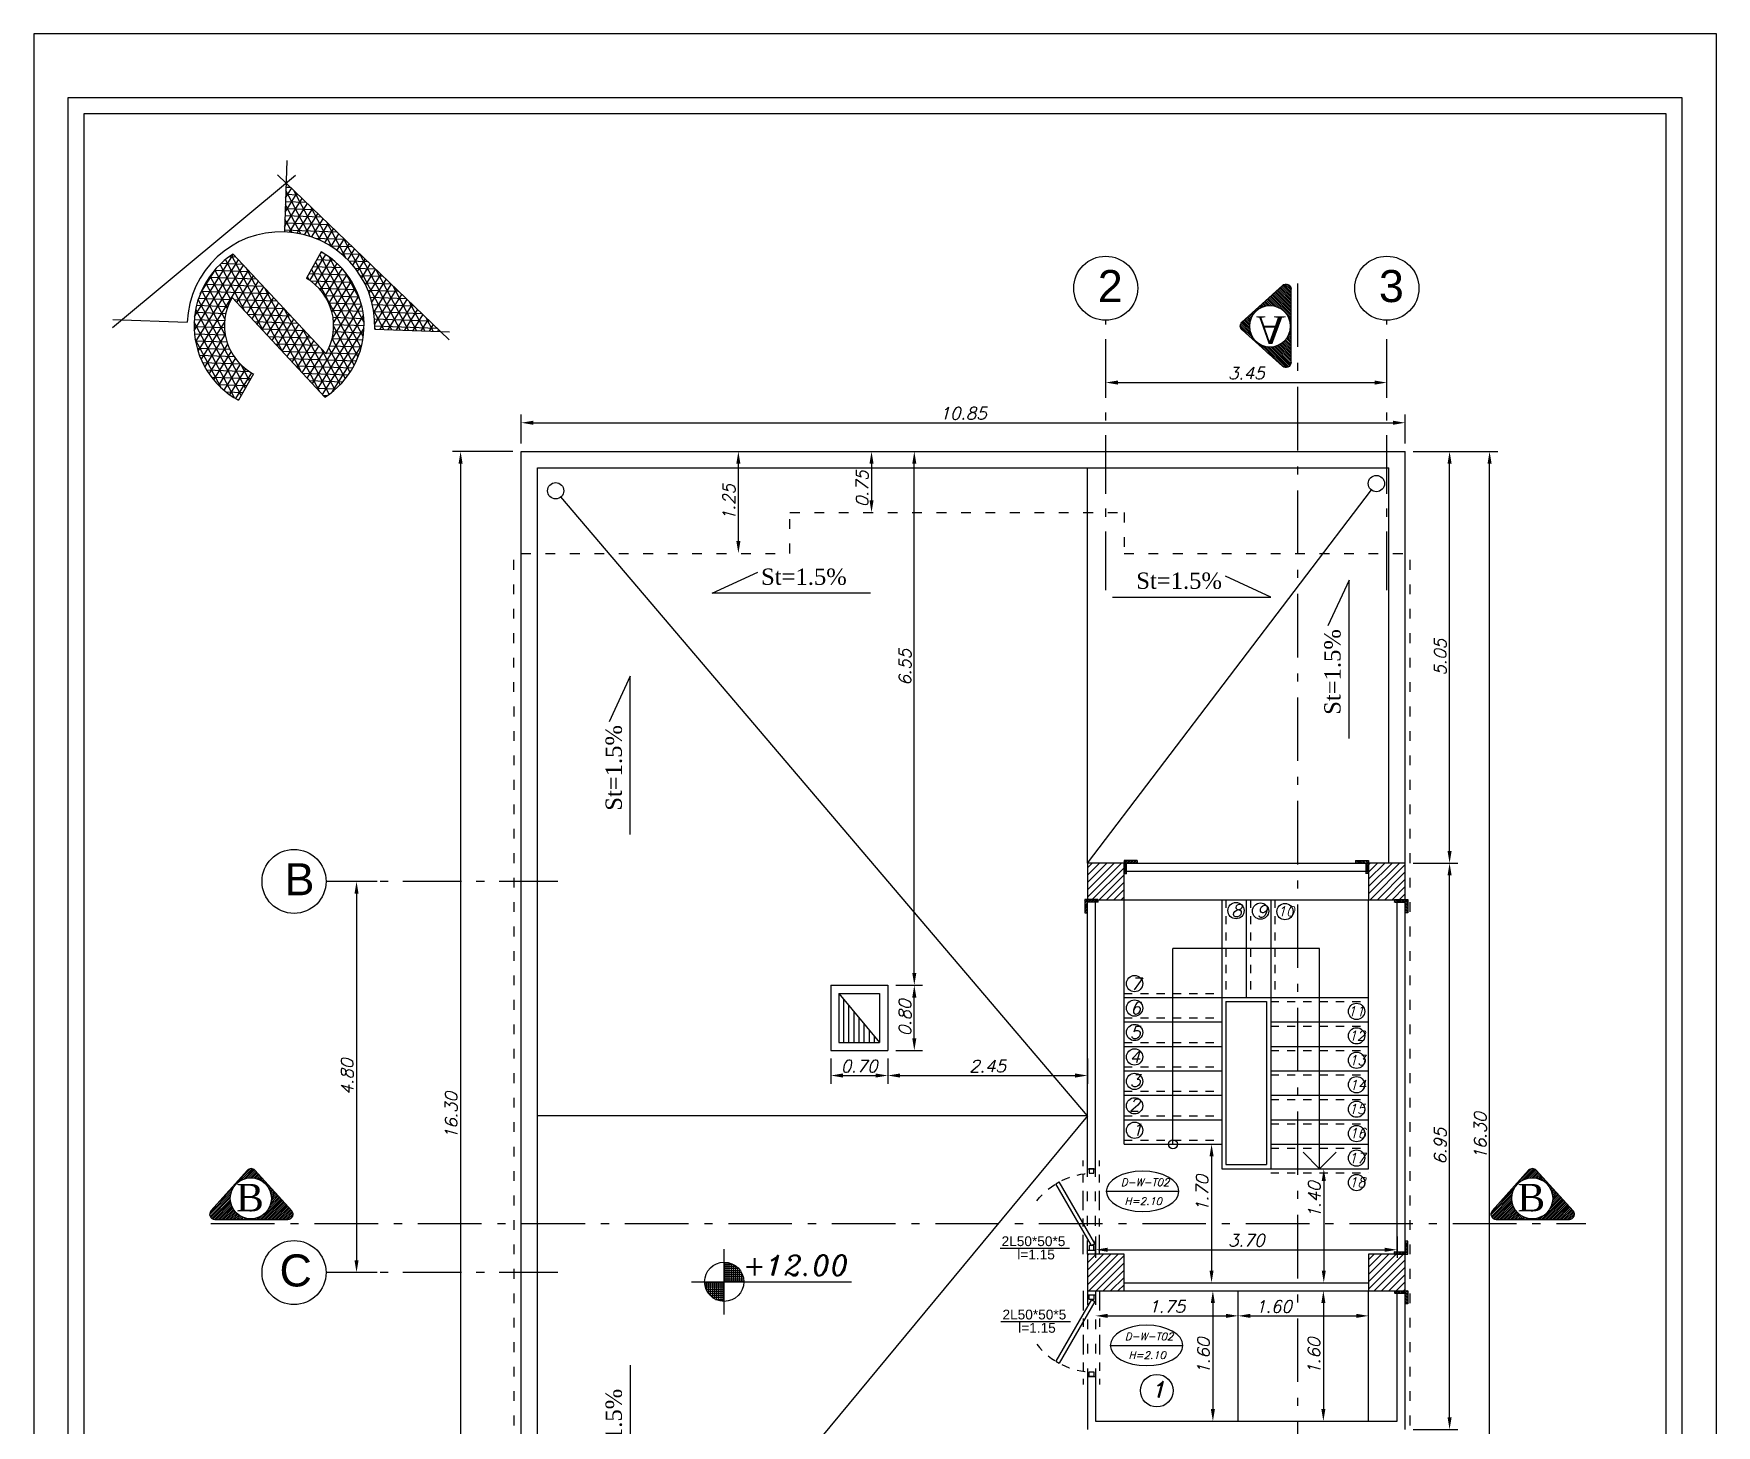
# Model space of a CAD drawing. Header units: millimetres. Extents: x 577 to 2337, y 236 to 943.
# Drawn here: x 1101.58 to 1122.23, y 402.26 to 419.34 of the extents above; entities that cross this region are included whole.
import ezdxf

# ---------------------------------------------------------------- set-up
doc = ezdxf.new("R2010")
doc.units = ezdxf.units.MM
doc.header["$LTSCALE"] = 0.01
doc.linetypes.add('ACAD_ISO03W100', pattern=[30, 12, -18])
doc.linetypes.add('ACAD_ISO10W100', pattern=[18, 12, -3, 0, -3])
for name, color, linetype in [('00-Arm', 7, 'Continuous'), ('01-Plan', 1, 'Continuous'), ('03-Ax', 4, 'Continuous'), ('04-Door', 4, 'Continuous'), ('05-Dim', 5, 'Continuous'), ('07-Text', 3, 'Continuous'), ('09-Sect', 1, 'Continuous'), ('10-coulm', 7, 'Continuous'), ('12-Nal dargah', 3, 'Continuous'), ('15-Window', 4, 'Continuous'), ('18-Maharband', 4, 'Continuous')]:
    doc.layers.add(name, color=color, linetype=linetype)
doc.styles.add('2', font='BHoma.ttf')
doc.styles.get("Standard").update_dxf_attribs({"font": 'italic.shx'})
doc.styles.add('text', font='BBadr.ttf', dxfattribs={"height": 0.2})
doc.dimstyles.new('ISO-25', dxfattribs={"dimtxt": 0.15, "dimasz": 0.15, "dimexe": 0.1, "dimexo": 0.1, "dimgap": 0.04, "dimtad": 1, "dimzin": 1, "dimdsep": 46, "dimtxsty": 'Standard', "dimcen": 0.3, "dimadec": 0, "dimazin": 0, "dimtfac": 1, "dimtmove": 0, "dimatfit": 3, "dimfxl": 1, "dimarcsym": 0})

# ---------------------------------------------------------------- blocks, each defined once
blk = doc.blocks.new('co2')
at = {"layer": '10-coulm'}
h = blk.add_hatch(dxfattribs=at)
h.set_pattern_fill('ANSI31', color=5, scale=0.02, style=0)
h.set_pattern_definition([(45, (-770.14033, -706.21029), (-0.0449012806, 0.0449012806), [])])
h.paths.add_polyline_path([(0, 0), (0.45, 0), (0.45, 0.45), (0, 0.45)])
at = {"layer": '10-coulm', "color": 7}
blk.add_lwpolyline([(0, 0), (0.45, 0), (0.45, 0.45), (0, 0.45)], close=True, dxfattribs=at)
blk = doc.blocks.new('*D468')
at = {"layer": '03-Ax', "color": 0, "lineweight": -2, "transparency": 16777216}
blk.add_line((1114.886, 415.056), (1118.036, 415.056), dxfattribs=at)
at = {"layer": '03-Ax', "color": 0, "transparency": 16777216}
for points in [[(1114.886, 415.081), (1114.886, 415.031), (1114.736, 415.056)], [(1118.036, 415.081), (1118.036, 415.031), (1118.186, 415.056)]]:
    blk.add_solid(points, dxfattribs=at)
at = {"layer": 'Defpoints', "color": 0, "transparency": 16777216}
for p in [(1114.736, 415.056), (1118.186, 415.056), (1118.186, 415.056)]:
    blk.add_point(p, dxfattribs=at)
at = {"layer": '03-Ax', "color": 0, "transparency": 16777216, "insert": (1116.461, 415.171), "char_height": 0.15, "attachment_point": 5}
blk.add_mtext('3.45', dxfattribs=at)
blk = doc.blocks.new('*D469')
at = {"layer": '03-Ax', "color": 0, "lineweight": -2, "transparency": 16777216}
for p, q in [((1105.797, 408.935), (1105.442, 408.935)), ((1105.542, 408.785), (1105.542, 404.285)), ((1105.797, 404.135), (1105.442, 404.135))]:
    blk.add_line(p, q, dxfattribs=at)
at = {"layer": '03-Ax', "color": 0, "transparency": 16777216}
for points in [[(1105.517, 408.785), (1105.567, 408.785), (1105.542, 408.935)], [(1105.517, 404.285), (1105.567, 404.285), (1105.542, 404.135)]]:
    blk.add_solid(points, dxfattribs=at)
at = {"layer": 'Defpoints', "color": 0, "transparency": 16777216}
for p in [(1105.897, 408.935), (1105.542, 404.135), (1105.897, 404.135)]:
    blk.add_point(p, dxfattribs=at)
at = {"layer": '03-Ax', "color": 0, "transparency": 16777216, "insert": (1105.427, 406.535), "char_height": 0.15, "attachment_point": 5, "rotation": 90}
blk.add_mtext('4.80', dxfattribs=at)
blk = doc.blocks.new('northh')
at = {"layer": '00-Arm', "linetype": 'Continuous'}
h = blk.add_hatch(dxfattribs=at)
h.set_pattern_fill('NET3', color=4, scale=0.7, style=0)
h.set_pattern_definition([(0, (407.11396, 248.03749), (0, 0.0875), []), (60, (407.11396, 248.03749), (-0.075777223, 0.04375), []), (120, (407.11396, 248.03749), (-0.075777223, -0.04375), [])])
h.paths.add_polyline_path([(944.393, 571.567, 0.563601), (944.283, 573.348), (944.114, 573.016, -0.418627), (944.386, 572.101), (943.206, 573.281, 0.570792), (943.335, 571.491), (943.505, 571.822, -0.42861), (943.212, 572.748)])
h.paths.add_polyline_path([(943.823, 574.172), (943.823, 573.575, -0.414214), (944.974, 572.424), (945.776, 572.424)])
at = {"layer": '00-Arm', "color": 3}
for p, q in [((943.823, 574.452), (943.823, 573.575)), ((943.933, 574.271), (941.756, 572.323)), ((943.712, 574.271), (945.89, 572.323)), ((944.386, 572.101), (943.206, 573.281)), ((944.283, 573.348), (944.114, 573.016)), ((944.393, 571.567), (943.212, 572.748)), ((941.756, 572.424), (942.672, 572.424)), ((944.974, 572.424), (945.89, 572.424)), ((943.505, 571.822), (943.335, 571.491))]:
    blk.add_line(p, q, dxfattribs=at)
for centre, radius, start, end in [((943.823, 572.424), 1.151, 0, 180), ((943.799, 572.424), 1.043, 124.7134, 243.583), ((943.799, 572.424), 1.043, 304.7134, 62.336), ((943.799, 572.424), 0.67, 331.1276, 61.9896), ((943.799, 572.424), 0.67, 151.1276, 243.9294)]:
    blk.add_arc(centre, radius, start, end, dxfattribs=at)
blk = doc.blocks.new('*D470')
at = {"layer": '05-Dim', "color": 0, "lineweight": -2, "transparency": 16777216}
for p, q in [((1117.457, 405.41), (1117.512, 405.41)), ((1117.412, 405.26), (1117.412, 404.16))]:
    blk.add_line(p, q, dxfattribs=at)
at = {"layer": '05-Dim', "color": 0, "transparency": 16777216}
for points in [[(1117.387, 405.26), (1117.437, 405.26), (1117.412, 405.41)], [(1117.387, 404.16), (1117.437, 404.16), (1117.412, 404.01)]]:
    blk.add_solid(points, dxfattribs=at)
at = {"layer": 'Defpoints', "color": 0, "transparency": 16777216}
for p in [(1117.357, 405.41), (1117.412, 404.01), (1117.412, 404.01)]:
    blk.add_point(p, dxfattribs=at)
at = {"layer": '05-Dim', "color": 0, "transparency": 16777216, "insert": (1117.297, 405.027), "char_height": 0.15, "attachment_point": 5, "rotation": 90}
blk.add_mtext('1.40', dxfattribs=at)
blk = doc.blocks.new('*D471')
at = {"layer": '05-Dim', "color": 0, "lineweight": -2, "transparency": 16777216}
for p, q in [((1117.407, 403.76), (1117.407, 402.46)), ((1117.457, 403.91), (1117.507, 403.91))]:
    blk.add_line(p, q, dxfattribs=at)
at = {"layer": '05-Dim', "color": 0, "transparency": 16777216}
for points in [[(1117.382, 403.76), (1117.432, 403.76), (1117.407, 403.91)], [(1117.382, 402.46), (1117.432, 402.46), (1117.407, 402.31)]]:
    blk.add_solid(points, dxfattribs=at)
at = {"layer": 'Defpoints', "color": 0, "transparency": 16777216}
for p in [(1117.357, 403.91), (1117.407, 402.31), (1117.407, 402.31)]:
    blk.add_point(p, dxfattribs=at)
at = {"layer": '05-Dim', "color": 0, "transparency": 16777216, "insert": (1117.292, 403.11), "char_height": 0.15, "attachment_point": 5, "rotation": 90}
blk.add_mtext('1.60', dxfattribs=at)
blk = doc.blocks.new('*D472')
at = {"layer": '05-Dim', "color": 0, "lineweight": -2, "transparency": 16777216}
blk.add_line((1114.761, 403.604), (1116.211, 403.604), dxfattribs=at)
at = {"layer": '05-Dim', "color": 0, "transparency": 16777216}
for points in [[(1114.761, 403.629), (1114.761, 403.579), (1114.611, 403.604)], [(1116.211, 403.629), (1116.211, 403.579), (1116.361, 403.604)]]:
    blk.add_solid(points, dxfattribs=at)
at = {"layer": 'Defpoints', "color": 0, "transparency": 16777216}
for p in [(1114.611, 403.604), (1116.361, 403.604), (1116.361, 403.604)]:
    blk.add_point(p, dxfattribs=at)
at = {"layer": '05-Dim', "color": 0, "transparency": 16777216, "insert": (1115.486, 403.719), "char_height": 0.15, "attachment_point": 5}
blk.add_mtext('1.75', dxfattribs=at)
blk = doc.blocks.new('*D473')
at = {"layer": '05-Dim', "color": 0, "lineweight": -2, "transparency": 16777216}
blk.add_line((1116.511, 403.604), (1117.811, 403.604), dxfattribs=at)
at = {"layer": '05-Dim', "color": 0, "transparency": 16777216}
for points in [[(1116.511, 403.629), (1116.511, 403.579), (1116.361, 403.604)], [(1117.811, 403.629), (1117.811, 403.579), (1117.961, 403.604)]]:
    blk.add_solid(points, dxfattribs=at)
at = {"layer": 'Defpoints', "color": 0, "transparency": 16777216}
for p in [(1116.361, 403.604), (1117.961, 403.604), (1117.961, 403.604)]:
    blk.add_point(p, dxfattribs=at)
at = {"layer": '05-Dim', "color": 0, "transparency": 16777216, "insert": (1116.796, 403.719), "char_height": 0.15, "attachment_point": 5}
blk.add_mtext('1.60', dxfattribs=at)
blk = doc.blocks.new('*D503')
at = {"layer": '05-Dim', "color": 0, "lineweight": -2, "transparency": 16777216}
blk.add_line((1116.035, 405.56), (1116.035, 404.16), dxfattribs=at)
at = {"layer": '05-Dim', "color": 0, "transparency": 16777216}
for points in [[(1116.01, 405.56), (1116.06, 405.56), (1116.035, 405.71)], [(1116.01, 404.16), (1116.06, 404.16), (1116.035, 404.01)]]:
    blk.add_solid(points, dxfattribs=at)
at = {"layer": 'Defpoints', "color": 0, "transparency": 16777216}
for p in [(1116.035, 405.71), (1116.035, 404.01), (1116.035, 404.01)]:
    blk.add_point(p, dxfattribs=at)
at = {"layer": '05-Dim', "color": 0, "transparency": 16777216, "insert": (1115.92, 405.106), "char_height": 0.15, "attachment_point": 5, "rotation": 90}
blk.add_mtext('1.70', dxfattribs=at)
blk = doc.blocks.new('*D504')
at = {"layer": '05-Dim', "color": 0, "lineweight": -2, "transparency": 16777216}
for p, q in [((1114.611, 404.578), (1114.611, 404.315)), ((1118.311, 404.578), (1118.311, 404.315)), ((1114.761, 404.415), (1118.161, 404.415))]:
    blk.add_line(p, q, dxfattribs=at)
at = {"layer": '05-Dim', "color": 0, "transparency": 16777216}
for points in [[(1114.761, 404.44), (1114.761, 404.39), (1114.611, 404.415)], [(1118.161, 404.44), (1118.161, 404.39), (1118.311, 404.415)]]:
    blk.add_solid(points, dxfattribs=at)
at = {"layer": 'Defpoints', "color": 0, "transparency": 16777216}
for p in [(1114.611, 404.678), (1118.311, 404.678), (1118.311, 404.415)]:
    blk.add_point(p, dxfattribs=at)
at = {"layer": '05-Dim', "color": 0, "transparency": 16777216, "insert": (1116.461, 404.53), "char_height": 0.15, "attachment_point": 5}
blk.add_mtext('3.70', dxfattribs=at)
blk = doc.blocks.new('*D474')
at = {"layer": '05-Dim', "color": 0, "lineweight": -2, "transparency": 16777216}
for p, q in [((1111.361, 406.76), (1111.361, 406.453)), ((1112.061, 406.76), (1112.061, 406.453)), ((1111.511, 406.553), (1111.911, 406.553))]:
    blk.add_line(p, q, dxfattribs=at)
at = {"layer": '05-Dim', "color": 0, "transparency": 16777216}
for points in [[(1111.511, 406.578), (1111.511, 406.528), (1111.361, 406.553)], [(1111.911, 406.578), (1111.911, 406.528), (1112.061, 406.553)]]:
    blk.add_solid(points, dxfattribs=at)
at = {"layer": 'Defpoints', "color": 0, "transparency": 16777216}
for p in [(1111.361, 406.86), (1112.061, 406.86), (1112.061, 406.553)]:
    blk.add_point(p, dxfattribs=at)
at = {"layer": '05-Dim', "color": 0, "transparency": 16777216, "insert": (1111.711, 406.668), "char_height": 0.15, "attachment_point": 5}
blk.add_mtext('0.70', dxfattribs=at)
blk = doc.blocks.new('*D505')
at = {"layer": '05-Dim', "color": 0, "lineweight": -2, "transparency": 16777216}
for p, q in [((1112.061, 406.76), (1112.061, 406.453)), ((1114.511, 406.76), (1114.511, 406.453)), ((1112.211, 406.553), (1114.361, 406.553))]:
    blk.add_line(p, q, dxfattribs=at)
at = {"layer": '05-Dim', "color": 0, "transparency": 16777216}
for points in [[(1112.211, 406.578), (1112.211, 406.528), (1112.061, 406.553)], [(1114.361, 406.578), (1114.361, 406.528), (1114.511, 406.553)]]:
    blk.add_solid(points, dxfattribs=at)
at = {"layer": 'Defpoints', "color": 0, "transparency": 16777216}
for p in [(1112.061, 406.86), (1114.511, 406.86), (1114.511, 406.553)]:
    blk.add_point(p, dxfattribs=at)
at = {"layer": '05-Dim', "color": 0, "transparency": 16777216, "insert": (1113.286, 406.668), "char_height": 0.15, "attachment_point": 5}
blk.add_mtext('2.45', dxfattribs=at)
blk = doc.blocks.new('*D475')
at = {"layer": '05-Dim', "color": 0, "lineweight": -2, "transparency": 16777216}
for p, q in [((1112.161, 407.66), (1112.487, 407.66)), ((1112.387, 407.01), (1112.387, 407.51)), ((1112.161, 406.86), (1112.487, 406.86))]:
    blk.add_line(p, q, dxfattribs=at)
at = {"layer": '05-Dim', "color": 0, "transparency": 16777216}
for points in [[(1112.362, 407.51), (1112.412, 407.51), (1112.387, 407.66)], [(1112.362, 407.01), (1112.412, 407.01), (1112.387, 406.86)]]:
    blk.add_solid(points, dxfattribs=at)
at = {"layer": 'Defpoints', "color": 0, "transparency": 16777216}
for p in [(1112.061, 407.66), (1112.387, 407.66), (1112.061, 406.86)]:
    blk.add_point(p, dxfattribs=at)
at = {"layer": '05-Dim', "color": 0, "transparency": 16777216, "insert": (1112.272, 407.26), "char_height": 0.15, "attachment_point": 5, "rotation": 90}
blk.add_mtext('0.80', dxfattribs=at)
blk = doc.blocks.new('*D506')
at = {"layer": '05-Dim', "color": 0, "lineweight": -2, "transparency": 16777216}
for p, q in [((1112.161, 414.21), (1112.487, 414.21)), ((1112.387, 407.81), (1112.387, 414.06)), ((1112.161, 407.66), (1112.487, 407.66))]:
    blk.add_line(p, q, dxfattribs=at)
at = {"layer": '05-Dim', "color": 0, "transparency": 16777216}
for points in [[(1112.362, 414.06), (1112.412, 414.06), (1112.387, 414.21)], [(1112.362, 407.81), (1112.412, 407.81), (1112.387, 407.66)]]:
    blk.add_solid(points, dxfattribs=at)
at = {"layer": 'Defpoints', "color": 0, "transparency": 16777216}
for p in [(1112.061, 414.21), (1112.387, 414.21), (1112.061, 407.66)]:
    blk.add_point(p, dxfattribs=at)
at = {"layer": '05-Dim', "color": 0, "transparency": 16777216, "insert": (1112.272, 411.562), "char_height": 0.15, "attachment_point": 5, "rotation": 90}
blk.add_mtext('6.55', dxfattribs=at)
blk = doc.blocks.new('*D507')
at = {"layer": '05-Dim', "color": 0, "lineweight": -2, "transparency": 16777216}
for p, q in [((1107.561, 414.31), (1107.561, 414.663)), ((1118.411, 414.31), (1118.411, 414.663)), ((1107.711, 414.563), (1118.261, 414.563))]:
    blk.add_line(p, q, dxfattribs=at)
at = {"layer": '05-Dim', "color": 0, "transparency": 16777216}
for points in [[(1107.711, 414.588), (1107.711, 414.538), (1107.561, 414.563)], [(1118.261, 414.588), (1118.261, 414.538), (1118.411, 414.563)]]:
    blk.add_solid(points, dxfattribs=at)
at = {"layer": 'Defpoints', "color": 0, "transparency": 16777216}
for p in [(1118.411, 414.563), (1107.561, 414.21), (1118.411, 414.21)]:
    blk.add_point(p, dxfattribs=at)
at = {"layer": '05-Dim', "color": 0, "transparency": 16777216, "insert": (1112.986, 414.678), "char_height": 0.15, "attachment_point": 5}
blk.add_mtext('10.85', dxfattribs=at)
blk = doc.blocks.new('*D508')
at = {"layer": '05-Dim', "color": 0, "lineweight": -2, "transparency": 16777216}
for p, q in [((1107.461, 414.21), (1106.719, 414.21)), ((1106.819, 414.06), (1106.819, 398.06)), ((1107.461, 397.91), (1106.719, 397.91))]:
    blk.add_line(p, q, dxfattribs=at)
at = {"layer": '05-Dim', "color": 0, "transparency": 16777216}
for points in [[(1106.794, 414.06), (1106.844, 414.06), (1106.819, 414.21)], [(1106.794, 398.06), (1106.844, 398.06), (1106.819, 397.91)]]:
    blk.add_solid(points, dxfattribs=at)
at = {"layer": 'Defpoints', "color": 0, "transparency": 16777216}
for p in [(1107.561, 414.21), (1106.819, 397.91), (1107.561, 397.91)]:
    blk.add_point(p, dxfattribs=at)
at = {"layer": '05-Dim', "color": 0, "transparency": 16777216, "insert": (1106.704, 406.06), "char_height": 0.15, "attachment_point": 5, "rotation": 90}
blk.add_mtext('16.30', dxfattribs=at)
blk = doc.blocks.new('*D479')
at = {"layer": '05-Dim', "color": 0, "lineweight": -2, "transparency": 16777216}
for p, q in [((1118.511, 409.16), (1119.056, 409.16)), ((1118.956, 402.36), (1118.956, 409.01)), ((1118.511, 402.21), (1119.056, 402.21))]:
    blk.add_line(p, q, dxfattribs=at)
at = {"layer": '05-Dim', "color": 0, "transparency": 16777216}
for points in [[(1118.931, 409.01), (1118.981, 409.01), (1118.956, 409.16)], [(1118.931, 402.36), (1118.981, 402.36), (1118.956, 402.21)]]:
    blk.add_solid(points, dxfattribs=at)
at = {"layer": 'Defpoints', "color": 0, "transparency": 16777216}
for p in [(1118.411, 409.16), (1118.956, 409.16), (1118.411, 402.21)]:
    blk.add_point(p, dxfattribs=at)
at = {"layer": '05-Dim', "color": 0, "transparency": 16777216, "insert": (1118.841, 405.685), "char_height": 0.15, "attachment_point": 5, "rotation": 90}
blk.add_mtext('6.95', dxfattribs=at)
blk = doc.blocks.new('*D510')
at = {"layer": '05-Dim', "color": 0, "lineweight": -2, "transparency": 16777216}
for p, q in [((1118.511, 414.21), (1119.056, 414.21)), ((1118.956, 409.31), (1118.956, 414.06)), ((1118.511, 409.16), (1119.056, 409.16))]:
    blk.add_line(p, q, dxfattribs=at)
at = {"layer": '05-Dim', "color": 0, "transparency": 16777216}
for points in [[(1118.931, 414.06), (1118.981, 414.06), (1118.956, 414.21)], [(1118.931, 409.31), (1118.981, 409.31), (1118.956, 409.16)]]:
    blk.add_solid(points, dxfattribs=at)
at = {"layer": 'Defpoints', "color": 0, "transparency": 16777216}
for p in [(1118.411, 414.21), (1118.956, 414.21), (1118.411, 409.16)]:
    blk.add_point(p, dxfattribs=at)
at = {"layer": '05-Dim', "color": 0, "transparency": 16777216, "insert": (1118.841, 411.685), "char_height": 0.15, "attachment_point": 5, "rotation": 90}
blk.add_mtext('5.05', dxfattribs=at)
blk = doc.blocks.new('*D480')
at = {"layer": '05-Dim', "color": 0, "lineweight": -2, "transparency": 16777216}
for p, q in [((1118.511, 414.21), (1119.547, 414.21)), ((1119.447, 398.06), (1119.447, 414.06)), ((1118.511, 397.91), (1119.547, 397.91))]:
    blk.add_line(p, q, dxfattribs=at)
at = {"layer": '05-Dim', "color": 0, "transparency": 16777216}
for points in [[(1119.422, 414.06), (1119.472, 414.06), (1119.447, 414.21)], [(1119.422, 398.06), (1119.472, 398.06), (1119.447, 397.91)]]:
    blk.add_solid(points, dxfattribs=at)
at = {"layer": 'Defpoints', "color": 0, "transparency": 16777216}
for p in [(1118.411, 414.21), (1119.447, 414.21), (1118.411, 397.91)]:
    blk.add_point(p, dxfattribs=at)
at = {"layer": '05-Dim', "color": 0, "transparency": 16777216, "insert": (1119.332, 405.81), "char_height": 0.15, "attachment_point": 5, "rotation": 90}
blk.add_mtext('16.30', dxfattribs=at)
blk = doc.blocks.new('Section')
at = {"layer": '09-Sect'}
h = blk.add_hatch(dxfattribs=at)
h.set_pattern_fill('ANSI31', color=8, scale=0.01)
h.paths.add_polyline_path([(616.475, 655.14, 0.651534), (616.264, 655.047), (616.264, 653.248, 0.649458), (616.474, 653.154), (617.467, 654.048, 0.443397), (617.468, 654.235)])
h.paths.add_polyline_path([(617.284, 654.135, -1), (616.276, 654.135, -1)], flags=16)
for p, q in [((616.264, 653.248), (616.264, 655.047)), ((617.468, 654.235), (616.475, 655.14)), ((616.474, 653.154), (617.467, 654.048))]:
    blk.add_line(p, q, dxfattribs=at)
blk.add_circle((616.78, 654.135), 0.504, dxfattribs=at)
for centre, start, end in [((616.39, 655.047), 47.6576, 180), ((617.383, 654.142), 312.0081, 47.6576), ((616.39, 653.248), 180, 312.0081)]:
    blk.add_arc(centre, 0.126, start, end, dxfattribs=at)
at = {"layer": '09-Sect', "color": 1, "insert": (617.127, 653.709), "char_height": 0.67457, "width": 0.3656, "attachment_point": 1, "rotation": 180, "style": '2'}
blk.add_mtext('{\\fTimes New Roman|b0|i0|c0|p18;A}', dxfattribs=at)
blk = doc.blocks.new('*D511')
at = {"layer": '05-Dim', "color": 0, "lineweight": -2, "transparency": 16777216}
blk.add_line((1111.862, 414.06), (1111.862, 413.61), dxfattribs=at)
at = {"layer": '05-Dim', "color": 0, "transparency": 16777216}
for points in [[(1111.837, 414.06), (1111.887, 414.06), (1111.862, 414.21)], [(1111.837, 413.61), (1111.887, 413.61), (1111.862, 413.46)]]:
    blk.add_solid(points, dxfattribs=at)
at = {"layer": 'Defpoints', "color": 0, "transparency": 16777216}
for p in [(1111.862, 414.21), (1111.862, 413.46), (1111.862, 413.46)]:
    blk.add_point(p, dxfattribs=at)
at = {"layer": '05-Dim', "color": 0, "transparency": 16777216, "insert": (1111.747, 413.753), "char_height": 0.15, "attachment_point": 5, "rotation": 90}
blk.add_mtext('0.75', dxfattribs=at)
blk = doc.blocks.new('*D513')
at = {"layer": '05-Dim', "color": 0, "lineweight": -2, "transparency": 16777216}
blk.add_line((1116.051, 403.76), (1116.051, 402.46), dxfattribs=at)
at = {"layer": '05-Dim', "color": 0, "transparency": 16777216}
for points in [[(1116.026, 403.76), (1116.076, 403.76), (1116.051, 403.91)], [(1116.026, 402.46), (1116.076, 402.46), (1116.051, 402.31)]]:
    blk.add_solid(points, dxfattribs=at)
at = {"layer": 'Defpoints', "color": 0, "transparency": 16777216}
for p in [(1116.051, 403.91), (1116.051, 402.31), (1116.051, 402.31)]:
    blk.add_point(p, dxfattribs=at)
at = {"layer": '05-Dim', "color": 0, "transparency": 16777216, "insert": (1115.936, 403.11), "char_height": 0.15, "attachment_point": 5, "rotation": 90}
blk.add_mtext('1.60', dxfattribs=at)
blk = doc.blocks.new('*D514')
at = {"layer": '05-Dim', "color": 0, "lineweight": -2, "transparency": 16777216}
blk.add_line((1110.228, 413.11), (1110.228, 414.06), dxfattribs=at)
at = {"layer": '05-Dim', "color": 0, "transparency": 16777216}
for points in [[(1110.203, 414.06), (1110.253, 414.06), (1110.228, 414.21)], [(1110.203, 413.11), (1110.253, 413.11), (1110.228, 412.96)]]:
    blk.add_solid(points, dxfattribs=at)
at = {"layer": 'Defpoints', "color": 0, "transparency": 16777216}
for p in [(1110.228, 414.21), (1110.228, 414.21), (1110.228, 412.96)]:
    blk.add_point(p, dxfattribs=at)
at = {"layer": '05-Dim', "color": 0, "transparency": 16777216, "insert": (1110.113, 413.585), "char_height": 0.15, "attachment_point": 5, "rotation": 90}
blk.add_mtext('1.25', dxfattribs=at)
blk = doc.blocks.new('F2')
at = {"layer": '04-Door'}
for p, q in [((850.541, 619.701), (850.519, 619.663)), ((851.202, 619.269), (850.519, 619.663)), ((851.224, 619.307), (850.541, 619.701)), ((850.374, 619.282), (850.374, 619.332)), ((850.374, 619.332), (850.424, 619.332)), ((850.424, 619.282), (850.374, 619.282)), ((850.424, 619.332), (850.424, 619.282)), ((851.224, 619.307), (851.202, 619.269)), ((851.224, 619.282), (851.224, 619.332)), ((851.224, 619.332), (851.274, 619.332)), ((851.274, 619.282), (851.224, 619.282)), ((851.274, 619.332), (851.274, 619.282))]:
    blk.add_line(p, q, dxfattribs=at)
at = {"layer": '04-Door', "linetype": 'ACAD_ISO03W100', "ltscale": 0.5}
blk.add_arc((851.213, 619.288), 0.789, 127.85, 180, dxfattribs=at)
blk = doc.blocks.new('nabshi.16')
at = {"layer": '18-Maharband'}
h = blk.add_hatch(dxfattribs=at)
h.set_pattern_fill('ANSI32', color=5, scale=0.002667)
h.set_pattern_definition([(45, (104.628065, 31.17932), (-0.01796051224, 0.01796051224), []), (45, (104.640038, 31.17932), (-0.01796051224, 0.01796051224), [])])
edge = h.paths.add_edge_path()
edge.add_arc((1121.682, 457.48), 0.0016, 270, 360)
edge.add_line((1121.684, 457.48), (1121.684, 457.608))
edge.add_arc((1121.685, 457.608), 0.0016, 90, 180, ccw=False)
edge.add_line((1121.685, 457.609), (1121.812, 457.609))
edge.add_arc((1121.812, 457.611), 0.00207, 277.4806, 385.2694)
edge.add_line((1121.813, 457.612), (1121.813, 457.639))
edge.add_line((1121.813, 457.639), (1121.653, 457.639))
edge.add_line((1121.653, 457.639), (1121.653, 457.479))
edge.add_line((1121.653, 457.479), (1121.682, 457.479))
at = {"layer": '18-Maharband', "color": 2}
for p, q in [((1121.813, 457.639), (1121.653, 457.639)), ((1121.653, 457.639), (1121.653, 457.479)), ((1121.684, 457.48), (1121.684, 457.608)), ((1121.812, 457.609), (1121.685, 457.609)), ((1121.813, 457.639), (1121.813, 457.611)), ((1121.653, 457.479), (1121.682, 457.479))]:
    blk.add_line(p, q, dxfattribs=at)
for centre, start, end in [((1121.685, 457.608), 90, 180), ((1121.812, 457.611), 270, 0), ((1121.682, 457.48), 270, 0)]:
    blk.add_arc(centre, 0.0016, start, end, dxfattribs=at)

msp = doc.modelspace()

# ---------------------------------------------------------------- hatches: boundary and pattern name
at = {"layer": '01-Plan'}
h = msp.add_hatch(dxfattribs=at)
h.set_pattern_fill('ANSI31', color=3, scale=0.5, angle=45)
h.set_pattern_definition([(90, (715.02299, 251.22979), (-0.0625, 1e-17), [])])
h.paths.add_polyline_path([(1111.961, 406.96), (1111.461, 407.56), (1111.461, 406.96)])
at = {"layer": '05-Dim'}
h = msp.add_hatch(dxfattribs=at)
h.set_pattern_fill('NET', color=3, scale=0.008, style=0)
h.set_pattern_definition([(0, (486.190834, -161.826503), (0, 0.0254), []), (90, (486.190834, -161.826503), (-0.0254, 2e-18), [])])
h.paths.add_polyline_path([(1110.054, 404.262), (1110.054, 404.022), (1110.294, 404.022, 0.414214)])
h.paths.add_polyline_path([(1110.054, 404.022), (1109.814, 404.022, 0.414214), (1110.054, 403.782)])
at = {"layer": '09-Sect'}
h = msp.add_hatch(dxfattribs=at)
h.set_pattern_fill('ANSI31', color=8, scale=0.005)
h.set_pattern_definition([(45, (789.238579, 89.016381), (-0.01122532015, 0.01122532015), [])])
h.paths.add_polyline_path([(1104.295, 405.39, 0.443397), (1104.202, 405.39), (1103.755, 404.893, 0.649458), (1103.802, 404.788), (1104.701, 404.788, 0.651534), (1104.748, 404.894)])
h.paths.add_polyline_path([(1103.993, 405.046, -1), (1104.497, 405.046, -1)], flags=16)
h = msp.add_hatch(dxfattribs=at)
h.set_pattern_fill('ANSI31', color=8, scale=0.005)
h.set_pattern_definition([(45, (804.962875, 89.016381), (-0.01122532015, 0.01122532015), [])])
h.paths.add_polyline_path([(1120.02, 405.39, 0.443397), (1119.926, 405.39), (1119.479, 404.893, 0.649458), (1119.526, 404.788), (1120.426, 404.788, 0.651534), (1120.472, 404.894)])
h.paths.add_polyline_path([(1119.718, 405.046, -1), (1120.222, 405.046, -1)], flags=16)

# ---------------------------------------------------------------- linework, layer by layer
at = {"layer": '00-Arm'}
for points in [[(1101.58, 419.337), (1101.58, 389.837), (1122.23, 389.837), (1122.23, 419.337)], [(1102.194, 418.354), (1102.194, 390.821), (1121.615, 390.821), (1121.615, 418.354)]]:
    msp.add_lwpolyline(points, close=True, dxfattribs=at)
at = {"layer": '00-Arm', "color": 4}
msp.add_lwpolyline([(1101.998, 418.551), (1101.998, 390.624), (1121.812, 390.624), (1121.812, 418.551)], close=True, dxfattribs=at)
at = {"layer": '01-Plan', "color": 4}
for p, q in [((1107.561, 397.91), (1107.561, 414.21)), ((1107.561, 414.21), (1118.411, 414.21)), ((1118.411, 409.16), (1118.411, 414.21)), ((1107.761, 398.11), (1107.761, 414.01)), ((1107.761, 414.01), (1118.211, 414.01)), ((1114.511, 409.16), (1114.511, 414.01)), ((1118.211, 409.16), (1118.211, 414.01)), ((1114.511, 406.06), (1108.051, 413.652)), ((1114.511, 409.16), (1117.998, 413.738)), ((1109.906, 412.47), (1110.465, 412.73)), ((1116.762, 412.421), (1116.204, 412.681)), ((1117.722, 412.63), (1117.462, 412.072)), ((1117.722, 410.689), (1117.722, 412.63)), ((1111.848, 412.47), (1109.906, 412.47)), ((1114.82, 412.421), (1116.762, 412.421)), ((1108.902, 411.454), (1108.642, 410.895)), ((1108.902, 409.512), (1108.902, 411.454)), ((1114.961, 405.71), (1114.961, 408.71)), ((1114.961, 408.71), (1117.961, 408.71)), ((1116.161, 408.71), (1116.161, 405.41)), ((1116.461, 408.71), (1116.461, 407.51)), ((1116.761, 408.71), (1116.761, 405.41)), ((1117.961, 405.41), (1117.961, 408.71)), ((1114.961, 407.51), (1117.961, 407.51)), ((1114.961, 407.21), (1116.161, 407.21)), ((1116.761, 407.21), (1117.961, 407.21)), ((1114.961, 406.91), (1116.161, 406.91)), ((1116.761, 406.91), (1117.961, 406.91)), ((1114.961, 406.61), (1116.161, 406.61)), ((1116.761, 406.61), (1117.961, 406.61)), ((1114.961, 406.31), (1116.161, 406.31)), ((1116.761, 406.31), (1117.961, 406.31)), ((1114.511, 406.06), (1107.761, 406.06)), ((1114.511, 406.06), (1108.1, 398.316)), ((1114.961, 406.01), (1116.161, 406.01)), ((1116.761, 406.01), (1117.961, 406.01)), ((1114.961, 405.71), (1116.161, 405.71)), ((1116.761, 405.71), (1117.961, 405.71)), ((1116.161, 405.41), (1117.961, 405.41)), ((1116.361, 402.31), (1116.361, 403.91)), ((1117.961, 402.31), (1117.961, 403.91)), ((1108.902, 402.999), (1108.902, 401.057))]:
    msp.add_line(p, q, dxfattribs=at)
at = {"layer": '01-Plan', "color": 4, "linetype": 'ACAD_ISO03W100'}
for p, q in [((1110.861, 412.96), (1110.861, 413.46)), ((1110.861, 413.46), (1114.961, 413.46)), ((1114.961, 413.46), (1114.961, 412.96)), ((1107.478, 398.66), (1107.474, 412.96)), ((1107.561, 412.96), (1110.861, 412.96)), ((1114.961, 412.96), (1118.411, 412.96)), ((1118.471, 398.66), (1118.471, 412.96)), ((1114.511, 404.41), (1114.511, 405.41)), ((1114.611, 404.41), (1114.611, 405.41)), ((1114.511, 403.86), (1114.511, 402.86)), ((1114.611, 403.86), (1114.611, 402.86))]:
    msp.add_line(p, q, dxfattribs=at)
at = {"layer": '01-Plan'}
for p, q in [((1114.961, 409.16), (1117.961, 409.16)), ((1114.961, 409.06), (1117.961, 409.06)), ((1114.511, 405.41), (1114.511, 408.71)), ((1114.611, 405.41), (1114.611, 408.71)), ((1118.311, 404.36), (1118.311, 408.71)), ((1118.411, 404.36), (1118.411, 408.71)), ((1114.511, 405.41), (1114.611, 405.41)), ((1114.511, 404.41), (1114.611, 404.41)), ((1114.511, 404.36), (1114.511, 404.41)), ((1114.611, 404.36), (1114.611, 404.41)), ((1114.961, 404.01), (1117.961, 404.01)), ((1114.511, 403.91), (1114.511, 403.86)), ((1114.511, 403.86), (1114.611, 403.86)), ((1114.611, 403.91), (1114.611, 403.86)), ((1114.961, 403.91), (1116.361, 403.91)), ((1116.361, 403.91), (1117.961, 403.91)), ((1118.311, 402.31), (1118.311, 403.91)), ((1118.411, 402.21), (1118.411, 403.91)), ((1114.511, 402.86), (1114.511, 402.21)), ((1114.511, 402.86), (1114.611, 402.86)), ((1114.611, 402.86), (1114.611, 402.31)), ((1114.611, 402.31), (1118.311, 402.31))]:
    msp.add_line(p, q, dxfattribs=at)
at = {"layer": '01-Plan', "color": 5, "linetype": 'ACAD_ISO03W100', "ltscale": 0.5}
for p, q in [((1116.211, 408.71), (1116.211, 407.51)), ((1116.511, 408.71), (1116.511, 407.51)), ((1116.811, 408.71), (1116.811, 407.51)), ((1114.961, 407.56), (1116.161, 407.56)), ((1116.761, 407.46), (1117.961, 407.46)), ((1114.961, 407.26), (1116.161, 407.26)), ((1116.761, 407.16), (1117.961, 407.16)), ((1114.961, 406.96), (1116.161, 406.96)), ((1116.761, 406.86), (1117.961, 406.86)), ((1114.961, 406.66), (1116.161, 406.66)), ((1116.761, 406.56), (1117.961, 406.56)), ((1114.961, 406.36), (1116.161, 406.36)), ((1116.761, 406.26), (1117.961, 406.26)), ((1114.961, 406.06), (1116.161, 406.06)), ((1116.761, 405.96), (1117.961, 405.96)), ((1114.961, 405.76), (1116.161, 405.76)), ((1116.761, 405.66), (1117.961, 405.66)), ((1116.761, 405.36), (1117.961, 405.36))]:
    msp.add_line(p, q, dxfattribs=at)
at = {"layer": '01-Plan', "color": 5}
for p, q in [((1115.561, 405.71), (1115.561, 408.11)), ((1117.361, 408.11), (1115.561, 408.11)), ((1117.361, 405.41), (1117.361, 408.11)), ((1116.211, 407.46), (1116.711, 407.46)), ((1116.211, 407.46), (1116.211, 405.46)), ((1116.711, 407.46), (1116.711, 405.46)), ((1117.361, 405.41), (1117.159, 405.613)), ((1117.361, 405.41), (1117.563, 405.613)), ((1116.211, 405.46), (1116.711, 405.46))]:
    msp.add_line(p, q, dxfattribs=at)
at = {"layer": '01-Plan', "color": 3}
for p, q in [((1111.361, 407.66), (1112.061, 407.66)), ((1111.361, 407.66), (1111.361, 406.86)), ((1112.061, 407.66), (1112.061, 406.86)), ((1111.461, 407.56), (1111.961, 407.56)), ((1111.461, 407.56), (1111.461, 406.96)), ((1111.461, 407.56), (1111.961, 406.96)), ((1111.961, 407.56), (1111.961, 406.96)), ((1111.361, 406.86), (1112.061, 406.86)), ((1111.461, 406.96), (1111.961, 406.96))]:
    msp.add_line(p, q, dxfattribs=at)
at = {"layer": '01-Plan', "color": 2}
for centre in [(1107.986, 413.728), (1118.058, 413.817)]:
    msp.add_circle(centre, 0.1, dxfattribs=at)
at = {"layer": '01-Plan', "color": 5}
msp.add_circle((1115.561, 405.71), 0.0557, dxfattribs=at)
at = {"layer": '03-Ax', "linetype": 'ACAD_ISO10W100', "ltscale": 6}
for p, q in [((1114.736, 412.51), (1114.736, 415.821)), ((1118.186, 412.51), (1118.186, 415.821)), ((1108.011, 408.935), (1105.168, 408.935)), ((1108.011, 404.135), (1105.168, 404.135))]:
    msp.add_line(p, q, dxfattribs=at)
at = {"layer": '03-Ax'}
for centre in [(1114.736, 416.214), (1118.186, 416.214), (1104.775, 408.935), (1104.775, 404.135)]:
    msp.add_circle(centre, 0.393, dxfattribs=at)
at = {"layer": '05-Dim', "color": 3}
for p, q in [((1110.054, 403.622), (1110.054, 404.422)), ((1109.654, 404.022), (1111.617, 404.022))]:
    msp.add_line(p, q, dxfattribs=at)
msp.add_circle((1110.054, 404.022), 0.24, dxfattribs=at)
at = {"layer": '07-Text', "color": 5}
for centre in [(1116.335, 408.577), (1116.636, 408.57), (1116.936, 408.564), (1115.09, 407.681), (1115.09, 407.381), (1117.814, 407.34), (1115.09, 407.081), (1117.814, 407.04), (1115.09, 406.781), (1117.814, 406.74), (1115.09, 406.481), (1117.814, 406.44), (1115.09, 406.181), (1117.814, 406.14), (1115.09, 405.881), (1117.814, 405.84), (1117.814, 405.54), (1117.814, 405.24)]:
    msp.add_circle(centre, 0.1, dxfattribs=at)
at = {"layer": '07-Text', "color": 3}
msp.add_circle((1115.363, 402.686), 0.2, dxfattribs=at)
at = {"layer": '09-Sect', "color": 7, "linetype": 'ACAD_ISO10W100', "ltscale": 6.5}
for p, q in [((1117.09, 416.273), (1117.09, 396.282)), ((1103.756, 404.736), (1120.628, 404.736))]:
    msp.add_line(p, q, dxfattribs=at)
at = {"layer": '09-Sect'}
for p, q in [((1103.755, 404.893), (1104.202, 405.39)), ((1104.295, 405.39), (1104.748, 404.894)), ((1119.479, 404.893), (1119.926, 405.39)), ((1120.02, 405.39), (1120.472, 404.894)), ((1103.802, 404.788), (1104.701, 404.788)), ((1119.526, 404.788), (1120.426, 404.788))]:
    msp.add_line(p, q, dxfattribs=at)
for centre in [(1104.245, 405.046), (1119.97, 405.046)]:
    msp.add_circle(centre, 0.252, dxfattribs=at)
for centre, start, end in [((1104.249, 405.348), 42.3424, 137.9919), ((1119.973, 405.348), 42.3424, 137.9919), ((1103.802, 404.851), 137.9919, 270), ((1104.701, 404.851), 270, 42.3424), ((1119.526, 404.851), 137.9919, 270), ((1120.426, 404.851), 270, 42.3424)]:
    msp.add_arc(centre, 0.063, start, end, dxfattribs=at)
at = {"layer": '12-Nal dargah', "linetype": 'ACAD_ISO10W100', "ltscale": 2}
for p, q in [((1114.461, 404.36), (1114.461, 405.51)), ((1114.661, 404.36), (1114.661, 405.51)), ((1114.461, 403.91), (1114.461, 402.76)), ((1114.661, 403.91), (1114.661, 402.76))]:
    msp.add_line(p, q, dxfattribs=at)
at = {"layer": '12-Nal dargah', "lineweight": 25}
for p, q in [((1113.439, 404.433), (1114.292, 404.433)), ((1113.45, 403.533), (1114.302, 403.533))]:
    msp.add_line(p, q, dxfattribs=at)
at = {"layer": '15-Window', "color": 4}
for p, q in [((1114.743, 405.132), (1115.634, 405.132)), ((1114.792, 403.241), (1115.683, 403.241))]:
    msp.add_line(p, q, dxfattribs=at)
at = {"layer": '15-Window', "color": 4, "extrusion": (0, 0, -1)}
for centre in [(1115.189, 405.132), (1115.238, 403.241)]:
    msp.add_ellipse(centre, major_axis=(0.446, 0), ratio=0.555556, dxfattribs=at)

# ---------------------------------------------------------------- block references
at = {"rotation": 357.9304165867755}
msp.add_blockref('northh', (140.736, -122.212), dxfattribs=at)
at = {"layer": '04-Door', "yscale": 1.111111111111139, "zscale": 1.111111111111139}
for p, xscale, rotation in [((1802.68, 1350.27), -1.111111111111139, 90), ((1802.68, -541.999), 1.111111111111139, 90.00000000000001)]:
    msp.add_blockref('F2', p, dxfattribs=dict(at, xscale=xscale, rotation=rotation))
at = {"layer": '09-Sect', "xscale": -0.4999999999999368, "yscale": 0.4999999999999368, "zscale": 0.4999999999999368}
msp.add_blockref('Section', (1425.142, 88.679), dxfattribs=at)
at = {"layer": '10-coulm'}
for p in [(1114.511, 408.71), (1117.961, 408.71), (1114.511, 403.91), (1117.961, 403.91)]:
    msp.add_blockref('co2', p, dxfattribs=at)
at = {"layer": '18-Maharband'}
for p in [(-6.692, -48.449), (-7.172, -48.928)]:
    msp.add_blockref('nabshi.16', p, dxfattribs=at)
at = {"layer": '18-Maharband', "xscale": -1}
for p in [(2239.615, -48.449), (2240.095, -48.928), (2240.095, -53.728)]:
    msp.add_blockref('nabshi.16', p, dxfattribs=at)
at = {"layer": '18-Maharband', "rotation": 180}
msp.add_blockref('nabshi.16', (2240.095, 861.999), dxfattribs=at)

# ---------------------------------------------------------------- texts
at = {"layer": '03-Ax', "char_height": 0.39333, "width": 0.68193, "attachment_point": 1}
for s, insert in [('{\\fArial|b0|i0|c0|p32;2}', (1114.639, 416.437)), ('{\\fArial|b0|i0|c0|p32;3}', (1118.089, 416.437)), ('{\\fArial|b0|i0|c0|p32;B}', (1104.659, 409.158)), ('{\\fArial|b0|i0|c0|p32;C}', (1104.597, 404.358))]:
    msp.add_mtext(s, dxfattribs=dict(at, insert=insert))
at = {"layer": '05-Dim', "insert": (1110.286, 404.349), "char_height": 0.25, "width": 2.0432, "attachment_point": 1}
msp.add_mtext('+12.00', dxfattribs=at)
at = {"layer": '07-Text', "color": 3, "char_height": 0.2, "width": 1.09624}
for insert, attachment_point in [((1111.558, 412.774), 3), ((1115.111, 412.725), 1)]:
    msp.add_mtext('{\\fTimes New Roman|b0|i0|c0|p18;St=1.5%}', dxfattribs=dict(at, insert=insert, attachment_point=attachment_point))
at = {"layer": '07-Text', "color": 3, "char_height": 0.2, "width": 1.09624, "rotation": 90}
for insert, attachment_point in [((1117.418, 410.979), 1), ((1108.598, 409.802), 1), ((1108.598, 402.709), 3)]:
    msp.add_mtext('{\\fTimes New Roman|b0|i0|c0|p18;St=1.5%}', dxfattribs=dict(at, insert=insert, attachment_point=attachment_point))
at = {"layer": '07-Text', "color": 5, "width": 0.17319, "style": 'text'}
for s, insert, char_height, attachment_point in [('{\\Fitalic|c178;8}', (1116.277, 408.651), 0.15, 1), ('{\\Fitalic|c178;9}', (1116.588, 408.643), 0.15, 1), ('{\\Fitalic|c178;10}', (1117.052, 408.627), 0.12, 3), ('{\\Fitalic|c178;7}', (1115.041, 407.753), 0.15, 1), ('{\\Fitalic|c178;6}', (1115.039, 407.455), 0.15, 1), ('{\\Fitalic|c178;11}', (1117.911, 407.401), 0.12, 3), ('{\\Fitalic|c178;5}', (1115.033, 407.154), 0.15, 1), ('\\pt0.12;{\\Fitalic|c178;12}', (1117.921, 407.103), 0.12, 3), ('{\\Fitalic|c178;4}', (1115.029, 406.857), 0.15, 1), ('{\\Fitalic|c178;13}', (1117.926, 406.801), 0.12, 3), ('{\\Fitalic|c178;3}', (1115.033, 406.564), 0.15, 1), ('{\\Fitalic|c178;14}', (1117.93, 406.497), 0.12, 3), ('{\\Fitalic|c178;2}', (1115.026, 406.267), 0.15, 1), ('{\\Fitalic|c178;15}', (1117.923, 406.202), 0.12, 3), ('{\\Fitalic|c178;1}', (1115.055, 405.961), 0.15, 1), ('{\\Fitalic|c178;16}', (1117.929, 405.905), 0.12, 3), ('\\pt0.15;{\\Fitalic|c178;17}', (1117.922, 405.599), 0.12, 3), ('\\pt0.15;{\\Fitalic|c178;18}', (1117.926, 405.303), 0.12, 3)]:
    msp.add_mtext(s, dxfattribs=dict(at, insert=insert, char_height=char_height, attachment_point=attachment_point))
at = {"layer": '07-Text', "color": 3, "insert": (1115.32, 402.802), "char_height": 0.2, "width": 0.22798, "attachment_point": 1, "style": 'text'}
msp.add_mtext('{\\Fitalic|c178;1}', dxfattribs=at)
at = {"layer": '09-Sect', "color": 1, "char_height": 0.33728, "width": 0.1828, "attachment_point": 3, "style": '2'}
for insert in [(1104.404, 405.223), (1120.128, 405.223)]:
    msp.add_mtext('{\\fTimes New Roman|b0|i0|c0|p18;B}', dxfattribs=dict(at, insert=insert))
at = {"layer": '12-Nal dargah', "char_height": 0.12, "width": 1.09423, "style": 'text'}
for s, insert, attachment_point in [('{\\fArial|b0|i0|c0|p34;2L50*50*5}', (1114.241, 404.58), 3), ('{\\fArial|b0|i0|c0|p34;l=1.15}', (1114.112, 404.295), 9), ('{\\fArial|b0|i0|c0|p34;2L50*50*5}', (1114.252, 403.68), 3), ('{\\fArial|b0|i0|c0|p34;l=1.15}', (1114.123, 403.395), 9)]:
    msp.add_mtext(s, dxfattribs=dict(at, insert=insert, attachment_point=attachment_point))
at = {"layer": '15-Window', "color": 4, "char_height": 0.0908, "width": 1.5193, "attachment_point": 3}
for s, insert in [('D-W-T02', (1115.517, 405.288)), ('H=2.10', (1115.426, 405.058)), ('D-W-T02', (1115.566, 403.397)), ('H=2.10', (1115.474, 403.167))]:
    msp.add_mtext(s, dxfattribs=dict(at, insert=insert))

# ---------------------------------------------------------------- dimensions: what is measured, and where the dimension line sits
at = {"layer": '03-Ax', "color": 5}
dim = msp.add_linear_dim(base=(1118.186, 415.056), p1=(1114.736, 415.056), p2=(1118.186, 415.056), dimstyle='ISO-25', dxfattribs=at)
dim.commit()
dim.dimension.update_dxf_attribs({"geometry": '*D468', "text_midpoint": (1116.461, 415.171)})
dim = msp.add_linear_dim(base=(1105.542, 404.135), p1=(1105.897, 408.935), p2=(1105.897, 404.135), angle=90, dimstyle='ISO-25', dxfattribs=at)
dim.commit()
dim.dimension.update_dxf_attribs({"geometry": '*D469', "text_midpoint": (1105.427, 406.535)})
at = {"layer": '05-Dim'}
for base, p1, p2, picture, middle in [((1118.411, 414.563), (1107.561, 414.21), (1118.411, 414.21), '*D507', (1112.986, 414.563)), ((1112.061, 406.553), (1111.361, 406.86), (1112.061, 406.86), '*D474', (1111.711, 406.553)), ((1118.311, 404.415), (1114.611, 404.678), (1118.311, 404.678), '*D504', (1116.461, 404.415)), ((1117.961, 403.604), (1116.361, 403.604), (1117.961, 403.604), '*D473', (1116.796, 403.604))]:
    dim = msp.add_linear_dim(base=base, p1=p1, p2=p2, dimstyle='ISO-25', dxfattribs=at)
    dim.commit()
    dim.dimension.update_dxf_attribs({"geometry": picture, "text_midpoint": middle, "dimtype": 160})
for base, p1, p2, picture, middle in [((1106.819, 397.91), (1107.561, 414.21), (1107.561, 397.91), '*D508', (1106.704, 406.06)), ((1110.228, 414.21), (1110.228, 412.96), (1110.228, 414.21), '*D514', (1110.113, 413.585)), ((1118.956, 414.21), (1118.411, 409.16), (1118.411, 414.21), '*D510', (1118.841, 411.685)), ((1118.956, 409.16), (1118.411, 402.21), (1118.411, 409.16), '*D479', (1118.841, 405.685)), ((1112.387, 407.66), (1112.061, 406.86), (1112.061, 407.66), '*D475', (1112.272, 407.26)), ((1116.051, 402.31), (1116.051, 403.91), (1116.051, 402.31), '*D513', (1115.936, 403.11)), ((1117.407, 402.31), (1117.357, 403.91), (1117.407, 402.31), '*D471', (1117.292, 403.11))]:
    dim = msp.add_linear_dim(base=base, p1=p1, p2=p2, angle=90, dimstyle='ISO-25', dxfattribs=at)
    dim.commit()
    dim.dimension.update_dxf_attribs({"geometry": picture, "text_midpoint": middle})
for base, p1, p2, picture, middle in [((1111.862, 413.46), (1111.862, 414.21), (1111.862, 413.46), '*D511', (1111.862, 413.753)), ((1112.387, 414.21), (1112.061, 407.66), (1112.061, 414.21), '*D506', (1112.387, 411.562)), ((1119.447, 414.21), (1118.411, 397.91), (1118.411, 414.21), '*D480', (1119.447, 405.81)), ((1116.035, 404.01), (1116.035, 405.71), (1116.035, 404.01), '*D503', (1116.035, 405.106)), ((1117.412, 404.01), (1117.357, 405.41), (1117.412, 404.01), '*D470', (1117.412, 405.027))]:
    dim = msp.add_linear_dim(base=base, p1=p1, p2=p2, angle=90, dimstyle='ISO-25', dxfattribs=at)
    dim.commit()
    dim.dimension.update_dxf_attribs({"geometry": picture, "text_midpoint": middle, "dimtype": 160})
for base, p1, p2, picture, middle in [((1114.511, 406.553), (1112.061, 406.86), (1114.511, 406.86), '*D505', (1113.286, 406.668)), ((1116.361, 403.604), (1114.611, 403.604), (1116.361, 403.604), '*D472', (1115.486, 403.719))]:
    dim = msp.add_linear_dim(base=base, p1=p1, p2=p2, dimstyle='ISO-25', dxfattribs=at)
    dim.commit()
    dim.dimension.update_dxf_attribs({"geometry": picture, "text_midpoint": middle})

doc.saveas('drawing.dxf')
